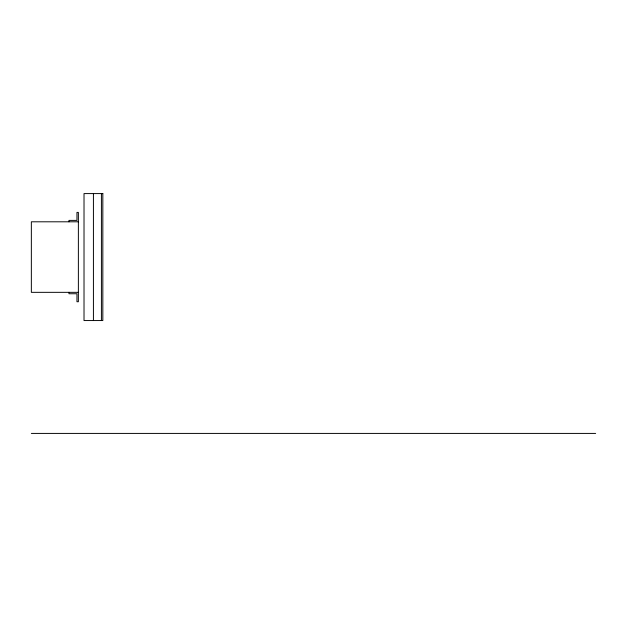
<?xml version="1.0" encoding="UTF-8"?>
<svg xmlns="http://www.w3.org/2000/svg" width="627" height="627" viewBox="0 0 627 627"><rect width="100%" height="100%" fill="white"/><g stroke="black" fill="none" stroke-linecap="round" stroke-linejoin="round"><path stroke-width="0.94" d="M78.375 221.801L31.35 221.801L31.35 292.339L78.375 292.339M31.35 433.414L595.65 433.414M101.417 193.586L101.417 320.554M93.423 193.586L93.423 320.554M68.97 221.801L68.97 220.39L76.964 220.39L76.964 212.396L78.375 212.396L78.375 301.744L76.964 301.744L76.964 293.75L68.97 293.75L68.97 292.339M102.828 193.586L84.018 193.586L84.018 320.554L102.828 320.554L102.828 193.586"/></g></svg>
